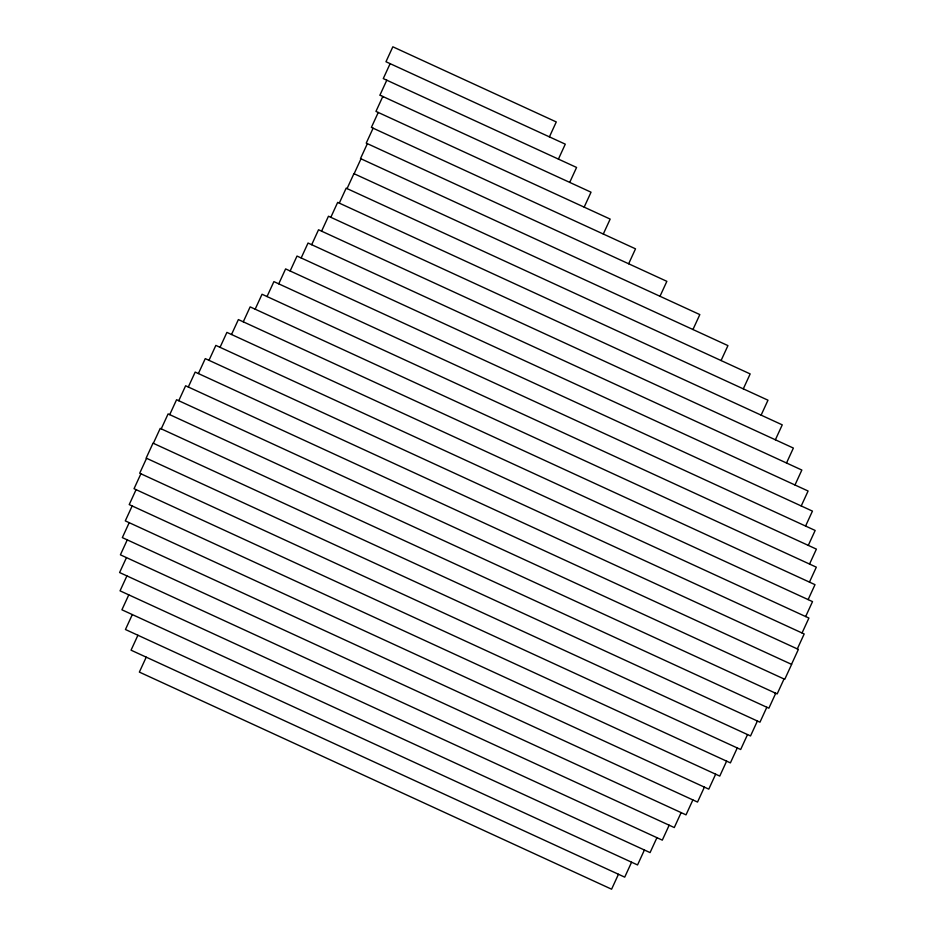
<?xml version="1.0" encoding="UTF-8"?>
<svg xmlns="http://www.w3.org/2000/svg" width="936" height="936" viewBox="0 0 936 936"><rect width="100%" height="100%" fill="white"/><g stroke="black" fill="none" stroke-linecap="round" stroke-linejoin="round"><path stroke-width="1.4" d="M153.352 443.313L160.22 428.384L768.877 708.201L775.745 693.26L774.318 692.605M146.566 458.289L139.698 473.23L740.668 749.514L747.536 734.573M161.238 428.84L168.106 413.911L777.172 693.927L784.04 678.986M140.903 473.78L134.035 488.709L730.396 762.887L737.264 747.946M169.72 414.648L176.576 399.719L784.754 679.314L791.622 664.385L185.62 385.772L178.753 400.713M136.083 489.657L129.215 504.598L719.761 776.084L726.617 761.155M132.163 505.943L125.295 520.884L708.786 789.142L715.654 774.201M188.311 387.013L195.179 372.083L798.385 649.397L791.517 664.326M129.203 522.674L122.335 537.615L697.531 802.058L704.398 787.117M198.397 373.558L205.265 358.617L804.188 633.965L797.32 648.905M208.985 360.337L215.853 345.396L808.915 618.053L802.047 632.982M127.261 539.885L120.405 554.826L686.018 814.858L692.886 799.917M220.042 347.326L226.91 332.385L812.518 601.614L805.65 616.555M126.465 557.61L119.597 572.539L674.283 827.553L681.139 812.612M231.52 334.503L238.387 319.574L814.999 584.661L808.131 599.602M243.278 321.82L250.146 306.879L816.321 567.169L809.453 582.11M126.91 575.909L120.042 590.838L662.302 840.142L669.17 825.201M255.165 309.184L262.033 294.255L816.403 549.116L809.535 564.057M128.782 594.863L121.914 609.792L650.064 852.602L656.932 837.673M267.029 296.548L273.897 281.619L815.162 530.455L808.294 545.384M278.741 283.842L285.609 268.901L812.448 511.115L805.58 526.044M290.148 270.995L297.016 256.054L808.096 491.014L801.228 505.955M132.315 614.578L125.447 629.518L637.545 864.946L644.413 850.005M390.136 63.648L383.269 78.589L576.576 167.45L569.708 182.391M301.17 257.962L308.038 243.032L801.848 470.047L794.98 484.988M386.79 80.203L379.922 95.144L380.566 95.437M311.688 244.706L318.544 229.765L793.377 448.063L786.509 463.004M321.598 231.169L328.466 216.228L782.25 424.85L775.382 439.791M137.92 635.251L131.052 650.181L624.721 877.149L631.589 862.208M378.249 112.46L371.381 127.401L635.521 248.836L628.653 263.776M330.817 217.316L337.674 202.375L767.988 400.198L761.12 415.139M373.101 128.197L366.233 143.126L666.865 281.338L659.997 296.279M339.288 203.112L346.156 188.183L750.169 373.92L743.301 388.861M367.368 143.653L360.5 158.582L699.824 314.59L692.956 329.519M347.057 188.592L353.925 173.651L727.939 345.606L721.071 360.535M354.124 173.745L360.992 158.816M146.227 657.166L139.359 672.095L611.594 889.2L618.462 874.259M549.409 136.878L556.276 121.937L392.839 46.8L385.971 61.741L565.285 144.167L558.418 159.108M584.169 207.137L591.037 192.196L380.379 95.355M603.299 234.023L610.167 219.094L375.956 111.407L382.812 96.478L383.409 96.747M757.399 721.024L750.532 735.953L146.156 458.102L153.024 443.161L759.962 722.194L766.83 707.253"/></g></svg>
